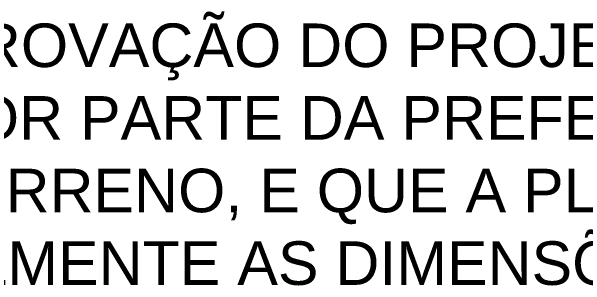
# Model space of a CAD drawing. Header units: millimetres. Extents: x -967 to 563, y -1588 to 506.
# Drawn here: x 133.516 to 135.756, y -277.791 to -276.722 of the extents above; entities that cross this region are included whole.
import ezdxf

# ---------------------------------------------------------------- set-up
doc = ezdxf.new("R2010")
doc.units = ezdxf.units.MM
doc.layers.add('00 - IMPPER - FOLHA - SELO', color=253, linetype='Continuous')
doc.styles.add('IMPPER 1-100', font='arial.ttf', dxfattribs={"height": 0.17})

# ---------------------------------------------------------------- blocks, each defined once
blk = doc.blocks.new('CARIMBO STORINI (LO) RO')
at = {"layer": '00 - IMPPER - FOLHA - SELO', "color": 2, "insert": (144.7727, 44.9619), "char_height": 0.17, "attachment_point": 5, "style": 'IMPPER 1-100'}
blk.add_mtext_dynamic_manual_height_columns('\\pxqc;DECLARO QUE A APROVAÇÃO DO PROJETO NÃO IMPLICA NO RECONHECIMENTO, POR PARTE DA PREFEITURA, DO DIREITO DE PROPRIEDADE DO TERRENO, E QUE A PLANTA APRESENTADA REPRESENTA FIELMENTE AS DIMENSÕES DO TERRENO.', width=8.442899, gutter_width=0.85, heights=[0], dxfattribs=at)

msp = doc.modelspace()

# ---------------------------------------------------------------- block references
msp.add_blockref('CARIMBO STORINI (LO) RO', (-10.1512, -322.242))

doc.saveas('drawing.dxf')
